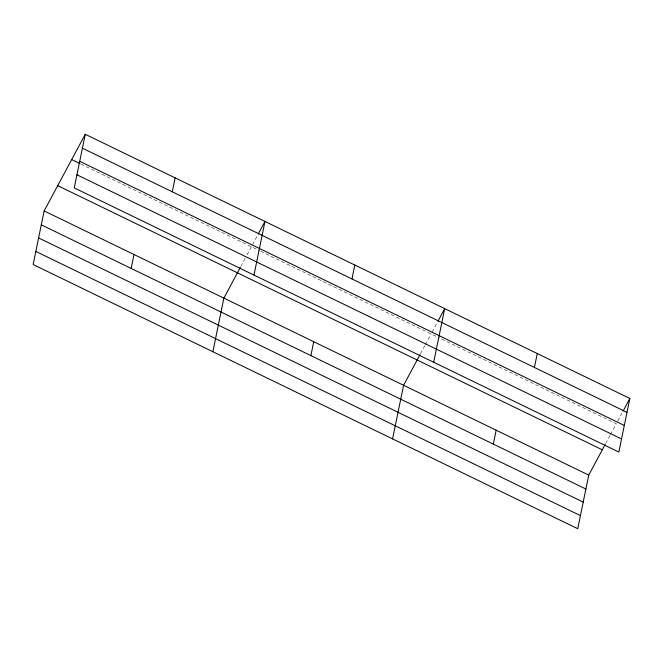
<?xml version="1.0" encoding="UTF-8"?>
<svg xmlns="http://www.w3.org/2000/svg" width="663" height="663" viewBox="0 0 663 663"><rect width="100%" height="100%" fill="white"/><g stroke="black" fill="none" stroke-linecap="round" stroke-linejoin="round"><path stroke-width="0.5" stroke-dasharray="3.31 2.49" d="M240.81 266.526L245.144 258.437M247.075 254.841L257.708 235.009M420.524 353.702L424.859 345.614M425.339 344.719L431.124 333.937M432.094 332.13L437.423 322.193M605.684 443.522L610.018 435.434M610.507 434.538L616.283 423.756L440.381 338.428M617.742 421.046L622.582 412.013M80.952 164.068L259.747 250.796M260.675 251.252L439.453 337.973"/><path stroke-width="0.99" d="M85.254 134.282L74.256 187.894L618.844 452.067L629.85 398.455L85.254 134.282L44.156 210.933L33.15 264.545L577.746 528.718L588.744 475.106L605.203 444.425M131.158 268.432L134.009 254.517M172.256 191.781L175.115 177.875M212.864 351.721L223.87 298.11L240.329 267.421M253.97 275.07L264.976 221.459L258.189 234.105M310.872 355.608L313.732 341.702M351.978 278.957L354.829 265.051M392.579 438.898L403.585 385.286L420.044 354.606M433.685 362.247L444.691 308.635L437.903 321.29M493.313 444.111L496.164 430.196M534.411 367.459L537.27 353.545M623.071 411.11L629.85 398.455M82.403 148.189L626.999 412.369M79.709 161.291L624.306 425.472M71.695 159.576L80.032 163.62M76.941 174.792L621.538 438.964M57.714 185.64L602.311 449.812M44.156 210.933L588.744 475.106M41.297 224.84L585.893 489.021M38.611 237.942L583.208 502.115M35.843 251.443L580.432 515.615"/></g></svg>
